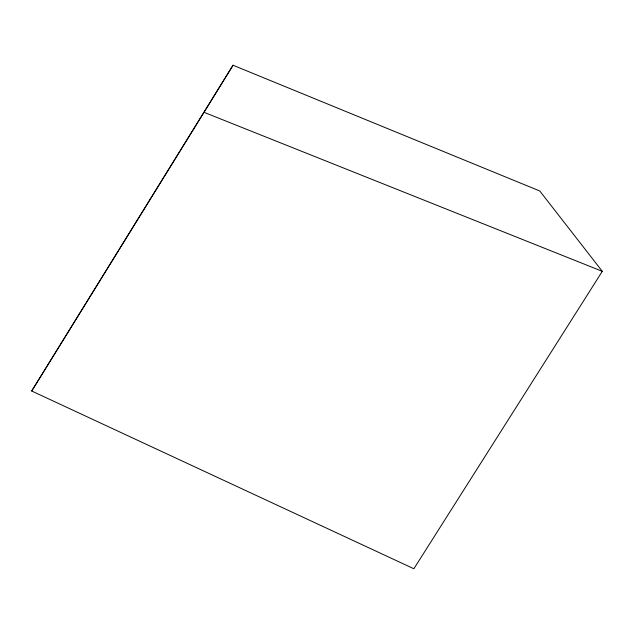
<?xml version="1.0" encoding="UTF-8"?>
<svg xmlns="http://www.w3.org/2000/svg" width="634" height="634" viewBox="0 0 634 634"><rect width="100%" height="100%" fill="white"/><g stroke="black" fill="none" stroke-linecap="round" stroke-linejoin="round"><path stroke-width="0.95" d="M31.7 391.012L233.035 65.239L539.764 190.977L602.3 271.328L413.867 568.761L31.7 391.012L233.035 65.239M204.283 112.416L602.3 271.328"/></g></svg>
